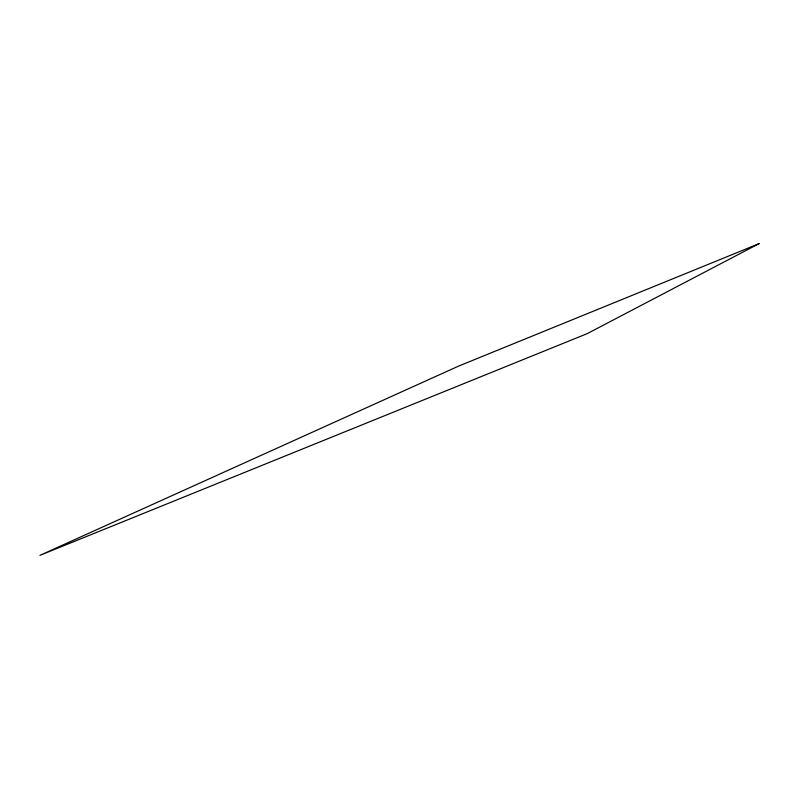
<?xml version="1.0" encoding="UTF-8"?>
<svg xmlns="http://www.w3.org/2000/svg" width="799" height="799" viewBox="0 0 799 799"><rect width="100%" height="100%" fill="white"/><g stroke="black" fill="none" stroke-linecap="round" stroke-linejoin="round"><path stroke-width="1.2" d="M759.05 243.655L587.235 333.632L39.95 555.345L458.466 366.162L759.05 243.655"/></g></svg>
